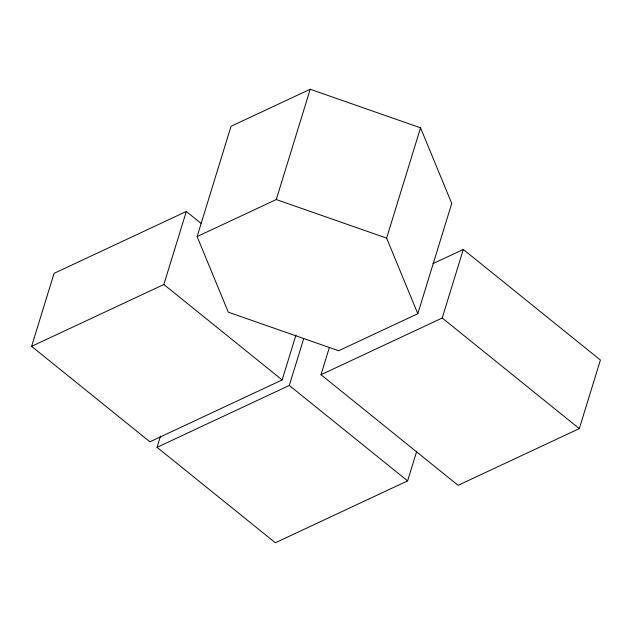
<?xml version="1.0" encoding="UTF-8"?>
<svg xmlns="http://www.w3.org/2000/svg" width="632" height="632" viewBox="0 0 632 632"><rect width="100%" height="100%" fill="white"/><g stroke="black" fill="none" stroke-linecap="round" stroke-linejoin="round"><path stroke-width="0.95" d="M295.974 335L282.149 379.935L149.903 441.8L31.6 346.368L54.06 273.356L186.314 211.483L200.913 223.262M31.6 346.368L163.854 284.503L186.314 211.483M197.113 236.573L231.043 126.274L310.201 89.246L420.549 127.822L451.738 203.425L417.807 313.725L338.649 350.752L228.302 312.176L197.113 236.573L276.271 199.546L386.618 238.122L417.807 313.725M416.796 450.987L407.601 480.889L275.347 542.754L157.052 447.322L160.496 436.112M276.271 199.546L310.201 89.246M157.052 447.322L289.298 385.449L303.676 338.736M432.999 263.623L463.303 249.45L600.4 360.05L579.307 428.614L458.089 485.321L320.993 374.721L329.367 347.482M386.618 238.122L420.549 127.822M320.993 374.721L442.21 318.014L463.303 249.45M442.21 318.014L579.307 428.614M289.298 385.449L407.601 480.889M163.854 284.503L282.149 379.935"/></g></svg>
